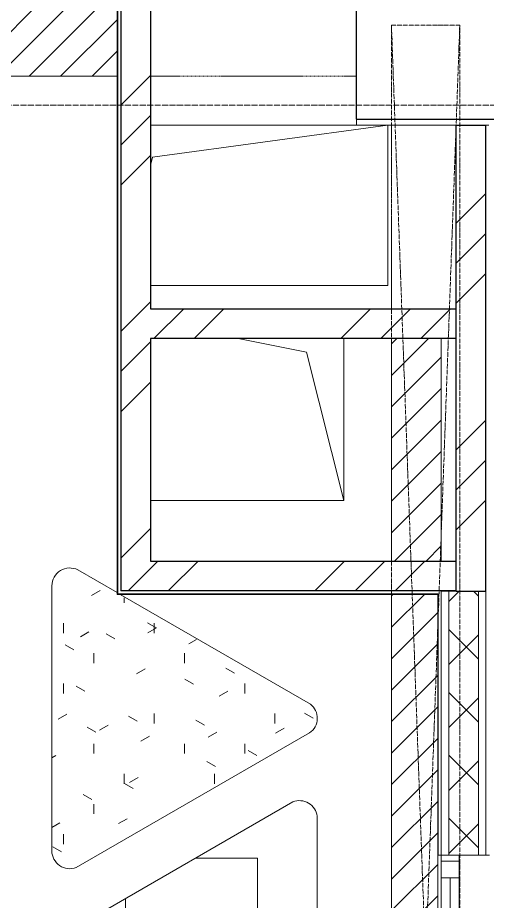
# Model space of a CAD drawing. Header units: millimetres. Extents: x -10051 to 73829, y -4843 to 44223.
# Drawn here: x 31477 to 33058, y 5613 to 8590 of the extents above; entities that cross this region are included whole.
import ezdxf

# ---------------------------------------------------------------- set-up
doc = ezdxf.new("R2010")
doc.units = ezdxf.units.MM
for name, pattern in [('ADSK_Линия сетки', [25, 20, -2.5, 0, -2.5]), ('ADSK_Штрих_ш3 п1_5', [4.5, 3, -1.5]), ('ADSK_Штрихпунктирная 2 точки_ш15 п1_5 п1_5 п1_5', [19.5, 15, -1.5, 0, -1.5, 0, -1.5])]:
    doc.linetypes.add(name, pattern=pattern)
for name, color, linetype, lineweight in [('_ Окна', 7, 'Continuous', 9), ('Каркас', 7, 'Continuous', 18), ('Обобщенные модели', 7, 'Continuous', 18), ('Окна', 7, 'Continuous', 9), ('Оси', 7, 'Continuous', 9), ('Перекрытие', 7, 'Continuous', 18), ('Потолки', 7, 'Continuous', 9), ('Потолки штриховка', 7, 'Continuous', 9), ('Стены внутренние', 7, 'Continuous', 18), ('Стены наружные', 7, 'Continuous', 18), ('Стены несущие', 7, 'Continuous', 30), ('Стены отделка', 7, 'Continuous', 30), ('Стены штриховка', 7, 'Continuous', 9)]:
    doc.layers.add(name, color=color, linetype=linetype, lineweight=lineweight)
doc.layers.add('Линии', color=7, linetype='Continuous', lineweight=9, true_color=0x00a600)
pattern_1 = [(45, (0, 0), (-381.661, 381.661), []), (45, (134.94, 0), (0, 763.322), []), (45, (-134.94, 0), (0, 763.322), [])]
pattern_2 = [(45, (0, 0), (-53.03301, 53.03301), [])]

# ---------------------------------------------------------------- blocks, each defined once
blk = doc.blocks.new('окна_rehau_двупольное - 980х1160 _створка и глухое_ ок-32-4651889-План потолков 4-го этажа')
at = {"layer": '_ Окна', "lineweight": 18}
for p, q in [((-750, 15), (-750, 75)), ((-750, 75), (-674, 75)), ((-674, 75), (-674, 15)), ((-38, 15), (-38, 75)), ((-38, 75), (38, 75)), ((38, 75), (38, 15)), ((674, 75), (674, 15)), ((750, 75), (674, 75)), ((750, 15), (750, 75)), ((-674, 15), (-750, 15)), ((38, 15), (-38, 15)), ((674, 15), (750, 15))]:
    blk.add_line(p, q, dxfattribs=at)
at = {"layer": '_ Окна'}
for p, q in [((-730, 15), (-730, 75)), ((730, 15), (730, 75)), ((-674, 45), (-38, 45)), ((38, 45), (674, 45))]:
    blk.add_line(p, q, dxfattribs=at)
at = {"layer": 'Окна'}
for p, q in [((-750, 75), (-750, 15)), ((-674, 75), (-750, 75)), ((-674, 75), (-38, 75)), ((38, 75), (-38, 75)), ((38, 75), (674, 75)), ((750, 75), (674, 75)), ((750, 15), (750, 75)), ((-750, 15), (-674, 15)), ((-38, 15), (-674, 15)), ((-38, 15), (38, 15)), ((674, 15), (38, 15)), ((674, 15), (750, 15))]:
    blk.add_line(p, q, dxfattribs=at)
blk = doc.blocks.new('GM_Отверстие прямоугольное _в плите_ - Отверстие-6378751-План потолков 4-го этажа')
at = {"layer": 'Обобщенные модели'}
for p, q in [((-349.1, 270), (344.4, 270)), ((-349.1, 270), (344.4, 270)), ((-342, 162), (450, 270)), ((450, 270), (450, -270)), ((450, 270), (450, -270)), ((-349.1, 133.7), (-342, 162)), ((450, -270), (-349.1, -270)), ((450, -270), (-349.1, -270))]:
    blk.add_line(p, q, dxfattribs=at)
blk = doc.blocks.new('GM_Отверстие прямоугольное _в плите_ - Отверстие-7229435-План потолков 4-го этажа')
at = {"layer": 'Обобщенные модели'}
for p, q in [((275.1, 312.5), (-375, 312.5)), ((-375, 312.5), (-375, -233.5)), ((-375, 312.5), (-250, -187.5)), ((-375, -233.5), (-375, 312.5)), ((-375, 312.5), (-285.8, 312.5)), ((-250, -187.5), (-19.9, -233.5))]:
    blk.add_line(p, q, dxfattribs=at)

msp = doc.modelspace()

# ---------------------------------------------------------------- hatches: boundary and pattern name
at = {"layer": 'Потолки штриховка', "lineweight": 18, "true_color": 0x787878}
h = msp.add_hatch(dxfattribs=at)
h.set_pattern_fill('FP_47', color=8, style=0, pattern_type=2)
h.set_pattern_definition(pattern_2)
h.paths.add_polyline_path([(28872.088, 8392.718), (29113.59, 8392.718), (28867.893, 8535.249), (28859.979, 8541.199), (28850.532, 8553.042), (28844.348, 8566.872), (28841.82, 8581.81), (28844.348, 8600.427), (28848.134, 8611.197), (28855.967, 8623.238), (28393.459, 8623.238), (28401.537, 8611.197), (28406.561, 8596.905), (28407.85, 8581.81), (28405.323, 8566.872), (28399.139, 8553.042), (28389.692, 8541.199), (28373.735, 8529.874), (28136.081, 8392.718), (28590.014, 8392.718)])
h.paths.add_polyline_path([(30114.835, 8392.718), (30264.835, 8393.238), (30264.835, 8623.238), (29734.835, 8623.238), (29734.835, 8392.718), (29884.835, 8393.238), (29884.835, 8570.565), (30114.835, 8570.565), (30114.835, 8393.238)])
h.paths.add_polyline_path([(31811.904, 8392.718), (31811.904, 8623.238), (31143.459, 8623.238), (31151.537, 8611.197), (31156.561, 8596.905), (31157.85, 8581.81), (31155.323, 8566.872), (31149.139, 8553.042), (31139.692, 8541.199), (31123.735, 8529.874), (30886.081, 8392.718), (31795.297, 8392.718)])
h.paths.add_polyline_path([(27514.835, 8392.718), (27514.835, 8623.238), (27472, 8623.238), (27473.051, 8392.718)])
h.paths.add_polyline_path([(25676.12, 8393.238), (26362.689, 8393.238), (26117.893, 8535.249), (26109.979, 8541.199), (26100.532, 8553.042), (26094.348, 8566.872), (26091.82, 8581.81), (26094.348, 8600.427), (26098.134, 8611.197), (26106.081, 8623.34), (25643.391, 8623.34), (25651.537, 8611.197), (25656.561, 8596.905), (25657.85, 8581.81), (25655.323, 8566.872), (25649.139, 8553.042), (25639.692, 8541.199), (25623.735, 8529.874), (25386.982, 8393.238), (25627.583, 8393.238)])
h.paths.add_polyline_path([(26984.835, 8393.238), (27048, 8393.238), (27048, 8623.34), (26984.835, 8623.34), (26984.835, 8529.874)])
h.paths.add_polyline_path([(24034.835, 8393.238), (24284.835, 8393.238), (24284.835, 8495.453), (24514.835, 8495.453), (24514.835, 8393.238), (24764.835, 8393.238), (24764.835, 8623.34), (24034.835, 8623.34), (24034.835, 8490.393)])
h.paths.add_polyline_path([(23412.689, 8393.238), (23167.893, 8535.249), (23159.979, 8541.199), (23150.532, 8553.042), (23144.348, 8566.872), (23141.82, 8581.81), (23144.348, 8600.427), (23148.134, 8611.197), (23156.081, 8623.34), (22693.391, 8623.34), (22701.537, 8611.197), (22706.561, 8596.905), (22707.85, 8581.81), (22705.323, 8566.872), (22699.139, 8553.042), (22689.692, 8541.199), (22673.735, 8529.874), (22436.982, 8393.238), (23345.006, 8393.238)])
h.paths.add_polyline_path([(20522.088, 8393.395), (20760.726, 8394.371), (20517.893, 8535.249), (20509.979, 8541.199), (20500.532, 8553.042), (20494.348, 8566.872), (20491.82, 8581.81), (20494.348, 8600.427), (20498.134, 8611.197), (20506.081, 8623.34), (20043.391, 8623.34), (20051.537, 8611.197), (20056.561, 8596.905), (20057.85, 8581.81), (20053.64, 8563.109), (20049.139, 8553.042), (20039.692, 8541.199), (20023.735, 8529.874), (19787.254, 8393.395), (20431.112, 8393.395)])
h.paths.add_polyline_path([(16272, 8393.395), (18734.835, 8393.395), (18734.835, 8495.453), (18964.835, 8495.453), (18964.835, 8393.395), (19164.835, 8393.395), (19164.835, 8623.34), (17849.565, 8623.34), (17849.565, 8618.238), (17847.565, 8618.238), (17847.565, 8616.238), (16272, 8616.238), (16272, 8529.874)])
h.paths.add_polyline_path([(21384.835, 8393.395), (21410.87, 8393.484), (21410.87, 8623.34), (21384.835, 8623.34), (21384.835, 8394.649)])
h = msp.add_hatch(dxfattribs=at)
h.set_pattern_fill('FP_47', color=8, style=0, pattern_type=2)
h.set_pattern_definition(pattern_2)
h.paths.add_polyline_path([(32890.5, 2450.232), (32890.5, 6647.262), (32734.835, 6647.262), (32735.232, 2450.232), (32886.9, 2450.232)])
h.paths.add_polyline_path([(32892.5, 2448.232), (32890.5, 2450.232), (32890.5, 2448.232)])
h.paths.add_polyline_path([(30046.961, 2450.232), (30114.835, 2450.232), (30114.835, 8393.238), (29884.835, 8393.238), (29885.299, 2450.232)])
h.paths.add_polyline_path([(27134.835, 2450.232), (27364.835, 2450.232), (27364.835, 8230.781), (27134.835, 8230.781), (27134.835, 2477.583)])
h.paths.add_polyline_path([(24514.835, 2450.232), (24514.835, 8393.238), (24284.835, 8393.238), (24284.835, 2450.232), (24514.372, 2450.232)])
h.paths.add_polyline_path([(21485.312, 2450.232), (21714.835, 2450.232), (21714.359, 8220.788), (21484.835, 8220.788), (21484.835, 2450.232)])
h.paths.add_polyline_path([(18735.299, 2450.232), (18964.835, 2450.232), (18964.835, 8393.238), (18734.835, 8393.238), (18734.835, 2450.232)])
h.paths.add_polyline_path([(32892.5, 6647.262), (32892.5, 6649.262), (32890.5, 6647.262)])
h.paths.add_polyline_path([(32891.847, 6759.262), (32902.5, 6759.262), (32902.5, 7509.262), (32734.835, 7509.262), (32734.835, 6759.262), (32877.703, 6759.262)])
at = {"layer": 'Потолки штриховка', "lineweight": 18}
h = msp.add_hatch(dxfattribs=at)
h.set_pattern_fill('FP_85', color=256, angle=-90, style=0, pattern_type=2)
h.set_pattern_definition([(270, (-271.14, 57451.78), (101.6, -406.4), [33.528, -271.272, 33.528, -271.272, -1625.6]), (270, (-271.14, 57451.78), (101.6, -406.4), [-609.6, 33.528, -576.072, 33.528, -271.272, -711.2]), (270, (-271.14, 57451.78), (101.6, -406.4), [-1524, 33.528, -169.672, 33.528, -474.472]), (30, (-220.34, 57299.38), (301.15272, 291.18818), [33.528, -271.272, 33.528, -271.272, -1625.6]), (30, (-220.34, 57299.38), (301.15272, 291.18818), [-609.6, 33.528, -576.072, 33.528, -271.272, -711.2]), (30, (-220.34, 57299.38), (301.15272, 291.18818), [-1524, 33.528, -169.672, 33.528, -474.472]), (150, (-17.14, 57248.58), (-402.75272, 115.21182), [33.528, -271.272, 33.528, -271.272, -1625.6]), (150, (-17.14, 57248.58), (-402.75272, 115.21182), [-609.6, 33.528, -576.072, 33.528, -271.272, -711.2]), (150, (-17.14, 57248.58), (-402.75272, 115.21182), [-1524, 33.528, -169.672, 33.528, -474.472])])
h.paths.add_polyline_path([(32483.841, 6233.125), (32483.768, 6219.123), (32480.452, 6205.519), (32474.072, 6193.054), (32464.978, 6182.407), (32453.663, 6174.159), (31681.442, 5727.922), (31666.935, 5722.088), (31651.415, 5720.185), (31635.929, 5722.344), (31620.086, 5729.529), (31609.162, 5737.995), (31599.687, 5750.432), (31593.733, 5764.89), (31591.703, 5780.393), (31591.519, 6672.429), (31593.515, 6687.774), (31599.37, 6702.098), (31608.693, 6714.449), (31623.459, 6725.12), (31638.949, 6730.704), (31650.382, 6732.411), (31665.762, 6730.704), (31680.195, 6725.12), (32454.215, 6278.416), (32465.435, 6270.035), (32474.418, 6259.294), (32480.667, 6246.763), (32483.768, 6233.439)])
h = msp.add_hatch(dxfattribs=at)
h.set_pattern_fill('FP_108', color=256, angle=-90, style=0, pattern_type=2)
h.set_pattern_definition([(270, (1168.82, 58209.4), (222.25, -222.25), [222.25, -222.25]), (360, (1168.82, 57987.15), (222.25, 222.25), [222.25, -222.25])])
h.paths.add_polyline_path([(31591.276, 5451.05), (31591.349, 5437.047), (31594.665, 5423.443), (31601.044, 5410.978), (31610.139, 5400.332), (31621.454, 5392.083), (32393.675, 4945.846), (32408.182, 4940.012), (32423.701, 4938.11), (32439.188, 4940.268), (32455.031, 4947.453), (32465.954, 4955.919), (32475.43, 4968.356), (32481.384, 4982.814), (32483.414, 4998.317), (32483.597, 5890.353), (32481.602, 5905.698), (32475.747, 5920.022), (32466.424, 5932.373), (32451.658, 5943.044), (32436.168, 5948.628), (32424.735, 5950.335), (32409.354, 5948.628), (32394.922, 5943.044), (31620.883, 5496.326), (31609.682, 5487.959), (31600.699, 5477.218), (31594.45, 5464.687)])
at = {"layer": 'Стены внутренние', "lineweight": 9}
h = msp.add_hatch(dxfattribs=at)
h.set_pattern_fill('FP_1', color=256, style=0, pattern_type=2)
h.set_pattern_definition(pattern_1)
h.paths.add_polyline_path([(31923.904, 6759.262), (31923.904, 8728.238), (31823.904, 8728.238), (31823.904, 6759.262)])
h = msp.add_hatch(dxfattribs=at)
h.set_pattern_fill('FP_1', color=256, style=0, pattern_type=2)
h.set_pattern_definition(pattern_1)
h.paths.add_polyline_path([(32952.5, 6658.238), (33052.5, 6658.238), (33052.5, 8228.238), (32952.5, 8228.238), (32952.5, 6667.631)])
h = msp.add_hatch(dxfattribs=at)
h.set_pattern_fill('FP_1', color=256, style=0, pattern_type=2)
h.set_pattern_definition(pattern_1)
h.paths.add_polyline_path([(32734.835, 7509.262), (32952.5, 7509.262), (32952.5, 7609.262), (31923.904, 7609.262), (31923.904, 7509.262), (32722.988, 7509.262)])
h = msp.add_hatch(dxfattribs=at)
h.set_pattern_fill('FP_1', color=256, style=0, pattern_type=2)
h.set_pattern_definition(pattern_1)
h.paths.add_polyline_path([(32902.533, 6659.262), (32952.5, 6659.262), (32952.5, 6759.262), (31823.904, 6759.262), (31823.904, 6659.262), (32902.5, 6659.262)])
h = msp.add_hatch(dxfattribs=at)
h.set_pattern_fill('FP_3', color=256, style=0, pattern_type=2)
h.set_pattern_definition([(45, (0, 0), (-106.066, 106.066), []), (135, (0, 0), (-106.066, -106.066), [])])
h.paths.add_polyline_path([(32960.854, 2398.238), (33027.5, 2398.238), (33027.5, 4268.238), (32927.5, 4268.238), (32927.5, 2398.238)])
h.paths.add_polyline_path([(32927.5, 5768.238), (33027.5, 5768.238), (33027.5, 6658.238), (32927.5, 6658.238), (32927.5, 6202.07)])

# ---------------------------------------------------------------- linework, layer by layer
at = {"layer": 'Каркас', "color": 8, "linetype": 'ADSK_Штрих_ш3 п1_5', "lineweight": 9, "true_color": 0x808080}
for p, q in [((32616.756, 8393.238), (31923.904, 8393.238)), ((32734.835, 7609.262), (32734.835, 8228.238))]:
    msp.add_line(p, q, dxfattribs=at)
at = {"layer": 'Линии', "color": 7, "linetype": 'ADSK_Штрихпунктирная 2 точки_ш15 п1_5 п1_5 п1_5'}
for p, q in [((32734.835, 8565.209), (32964.835, 8565.209)), ((32734.835, 2253.428), (32734.835, 8565.209)), ((32964.835, 8565.209), (32734.835, 2253.428)), ((32964.835, 2253.428), (32734.835, 8565.209)), ((32964.835, 2253.428), (32964.835, 8565.209))]:
    msp.add_line(p, q, dxfattribs=at)
at = {"layer": 'Оси', "linetype": 'ADSK_Линия сетки'}
msp.add_line((-9251.096, 8295), (56004.853, 8295), dxfattribs=at)
at = {"layer": 'Перекрытие'}
msp.add_line((32616.756, 8248.238), (32616.756, 8228.238), dxfattribs=at)
at = {"layer": 'Потолки'}
for p, q in [((31811.904, 8392.718), (30886.081, 8392.718)), ((32734.835, 6759.262), (32734.835, 7509.262)), ((32902.5, 7509.262), (32902.5, 6759.262)), ((31679.375, 6729.709), (31811.908, 6653.131)), ((31591.795, 5783.163), (31592.248, 6676.045)), ((31822.066, 6647.262), (32461.831, 6277.605)), ((32734.835, 2450.232), (32734.835, 6647.262)), ((32459.244, 6180.354), (31673.565, 5726.92)), ((31617.931, 5494.749), (32403.451, 5948.228)), ((32484.715, 5899.758), (32484.716, 4996.615))]:
    msp.add_line(p, q, dxfattribs=at)
for centre, radius, start, end in [((31652.357, 6676.014), 60.109, 63.289713, 179.97094), ((32425.288, 6229.917), 60.079, 304.414676, 52.537644), ((32425.009, 5892.015), 60.205, 7.389529, 110.982386), ((31652.006, 5783.133), 60.205, 179.97094, 290.982386)]:
    msp.add_arc(centre, radius, start, end, dxfattribs=at)
at = {"layer": 'Стены наружные'}
msp.add_line((32890.5, 5768.238), (32890.5, 4268.238), dxfattribs=at)
at = {"layer": 'Стены несущие'}
for p, q in [((32616.756, 8248.238), (32616.756, 8758.238)), ((31823.904, 8728.238), (31823.904, 6659.262)), ((31923.904, 8628.238), (31923.904, 7609.262)), ((32616.756, 8248.238), (35520, 8248.238)), ((32952.5, 6658.238), (32952.5, 8228.238)), ((32952.5, 8228.238), (33052.5, 8228.238)), ((33052.5, 6658.238), (33052.5, 8228.238)), ((31923.904, 7609.262), (32952.5, 7609.262)), ((32952.5, 7509.262), (31923.904, 7509.262)), ((31923.904, 7509.262), (31923.904, 6759.262)), ((31923.904, 6759.262), (32952.5, 6759.262)), ((32952.5, 6659.262), (31823.904, 6659.262)), ((32952.5, 6658.238), (33052.5, 6658.238))]:
    msp.add_line(p, q, dxfattribs=at)
at = {"layer": 'Стены отделка', "lineweight": 9}
for p, q in [((31811.904, 6649.262), (31811.904, 8728.238)), ((32617.373, 8228.238), (32617.373, 8248.238)), ((33062.5, 8228.238), (32617.373, 8228.238)), ((32890.5, 6647.262), (31813.904, 6647.262)), ((32890.5, 5768.238), (32890.5, 6647.262)), ((32902.5, 6659.262), (32902.5, 6658.238)), ((32902.5, 6649.262), (32902.5, 6658.238)), ((32902.5, 6658.238), (32952.5, 6658.238)), ((32902.5, 5768.238), (32890.5, 5768.238)), ((33064.5, 5768.238), (32962.5, 5768.238))]:
    msp.add_line(p, q, dxfattribs=at)
at = {"layer": 'Стены штриховка'}
for p, q in [((31813.904, 6647.262), (31813.904, 8728.238)), ((32892.5, 6649.262), (31811.904, 6649.262)), ((31811.904, 6647.262), (31811.904, 6649.262)), ((31813.904, 6647.262), (31811.904, 6647.262)), ((32892.5, 5768.238), (32892.5, 6649.262)), ((32902.5, 6649.262), (32902.5, 5768.238)), ((32927.5, 5768.238), (32927.5, 6658.238)), ((33027.5, 5768.238), (33027.5, 6658.238)), ((33052.5, 6658.238), (33052.5, 5768.238))]:
    msp.add_line(p, q, dxfattribs=at)

# ---------------------------------------------------------------- block references
at = {"layer": 'Обобщенные модели'}
msp.add_blockref('GM_Отверстие прямоугольное _в плите_ - Отверстие-6378751-План потолков 4-го этажа', (32272.988, 7958.238), dxfattribs=at)
at = {"layer": 'Обобщенные модели', "rotation": 180}
msp.add_blockref('GM_Отверстие прямоугольное _в плите_ - Отверстие-7229435-План потолков 4-го этажа', (32199.037, 7275.738), dxfattribs=at)
at = {"layer": 'Окна', "rotation": 89.99999999999991}
msp.add_blockref('окна_rehau_двупольное - 980х1160 _створка и глухое_ ок-32-4651889-План потолков 4-го этажа', (32977.5, 5018.238), dxfattribs=at)

doc.saveas('drawing.dxf')
